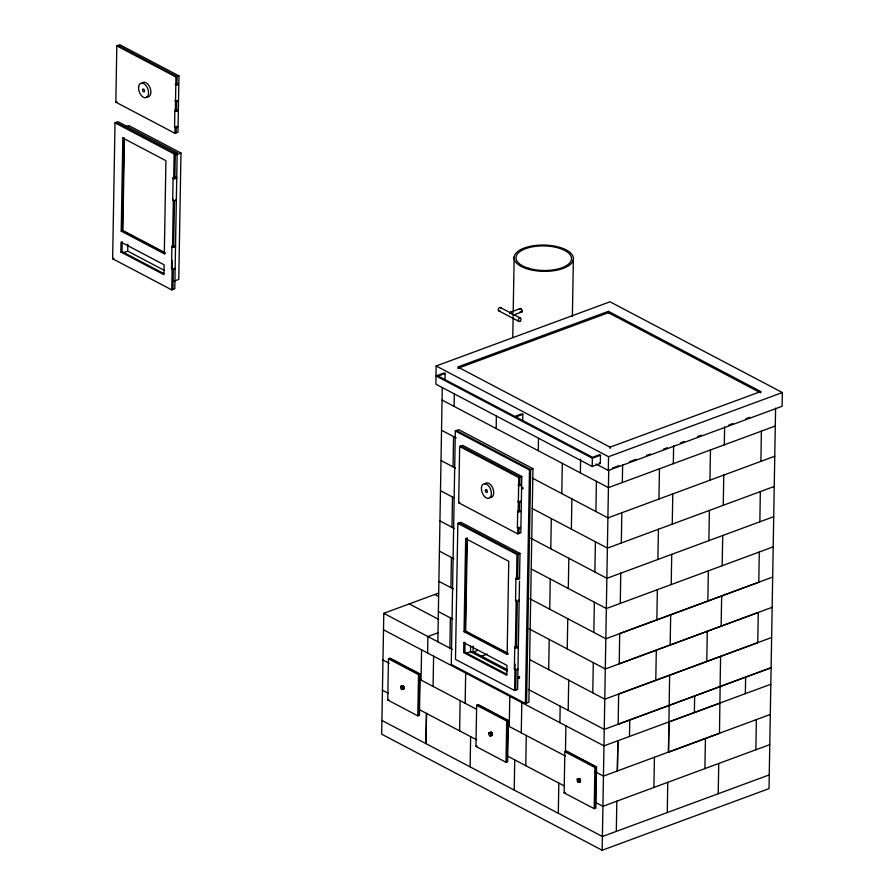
<?xml version="1.0" encoding="UTF-8"?>
<svg xmlns="http://www.w3.org/2000/svg" width="895" height="895" viewBox="0 0 895 895"><rect width="100%" height="100%" fill="white"/><g stroke="black" fill="none" stroke-linecap="round" stroke-linejoin="round"><path stroke-width="1.34" d="M112.647 258.767L115.019 122.805L118.028 121.698L177.165 152.821L174.782 288.783L171.773 289.902L112.647 258.767L113.799 258.342M115.835 102.175L116.82 45.858L119.829 44.75L178.966 75.874L177.982 132.191L174.972 133.299L115.835 102.175L116.999 101.739M120.859 252.01L121.026 242.12L164.121 264.808L163.953 274.687L120.859 252.01L122.011 251.573L163.874 273.613M121.217 231.134L122.839 138.009L124.002 137.584L122.38 230.697L165.474 253.386L164.311 253.811L121.217 231.134L122.839 230.53L164.702 252.569M122.011 251.573L122.19 241.684M122.839 230.53L124.439 138.803M164.356 270.413L127.694 251.115L127.817 244.145M164.311 253.811L165.933 160.697L122.839 138.009M171.527 268.478L171.907 246.494M172.724 199.809L173.104 177.825M171.773 289.902L172.287 260.758M172.522 246.886L173.35 199.719M173.708 178.91L174.145 153.929L115.019 122.805M174.559 126.889L174.849 110.409M174.972 133.299L175.084 126.43A1.533 0.682 1 0 0 175.118 127.47A1.533 0.682 1 0 0 177.423 127.314A1.533 0.682 1 0 0 176.595 126.329M175.375 109.951L175.946 76.992L116.82 45.858M172.936 289.477L173.294 268.657M173.686 246.461L174.48 200.681M174.894 177.087L175.308 153.504L116.171 122.38M176.125 132.874L176.226 127.325M176.516 110.667L176.684 100.956M176.975 84.309L177.109 76.567L117.983 45.432M126.553 126.463L128.869 125.613L180.98 153.045L178.776 279.397L174.145 281.108M438.595 593.083L383.787 613.321L381.673 734.18L602.167 850.25L769.018 788.629L775.596 408.165M387.748 700.013L388.464 658.821L390.086 658.217L420.147 674.047L419.431 715.25L417.808 715.843L387.748 700.013L388.9 699.588M417.808 715.843L418.524 674.64L388.464 658.821M418.972 715.418L419.688 674.215L389.616 658.384M421.053 680.066L421.579 649.848M426.479 713.416L425.953 743.622L426.546 713.449M427.597 653.014L427.888 636.535L438.08 632.776M595.992 463.979L608.309 470.457L782.118 406.274L782.353 392.536L609.976 301.794L436.167 365.977L435.887 384.179L592.221 466.485L600.332 463.487L600.478 455.253L599.482 454.716L592.524 457.289L515.856 416.925L522.814 414.363L522.691 421.232M433.079 686.398L433.605 656.18M437.845 641.782L442.275 387.703M445.016 380.341L445.139 373.472L444.133 372.946L436.022 375.945L592.367 458.24L600.478 455.253M449.872 648.114L450.398 617.897M450.923 587.679L451.449 557.462M451.975 527.256L452.501 497.038M453.038 466.821L453.564 436.603M454.089 406.397L454.302 394.035M455.331 430.954L451.248 664.426L525.41 703.47L528.889 702.183L532.961 468.711L458.799 429.667L455.331 430.954L529.493 469.987L532.961 468.711M519.547 578.394L519.984 553.412L460.858 522.288L457.848 523.396L455.477 659.369L514.603 690.492L517.612 689.385L519.503 581.168M458.665 502.766L459.65 446.46L462.659 445.341L521.796 476.476L520.812 532.782L517.791 533.89L458.665 502.766L459.829 502.341M459.616 730.857L460.142 700.64M463.856 642.711L506.95 665.399L506.771 675.289L463.677 652.6L463.856 642.711L465.008 642.286M464.046 631.725L465.668 538.611L466.832 538.186L465.199 631.299L508.304 653.988L507.141 654.413L464.046 631.725L465.668 631.12L507.532 653.16M506.704 674.215L464.841 652.175L464.986 643.516M465.668 631.12L467.291 538.007M465.154 703.28L465.68 673.062M507.185 671.015L470.513 651.705L470.613 646.134M470.11 766.87L470.636 736.663M507.543 669.818L473.097 651.694L473.198 646.134M475.939 746.441L476.655 705.249L478.277 704.645L508.338 720.475L507.622 761.679L505.999 762.271L475.939 746.441L477.091 746.016M496.177 428.548L496.401 416.186M507.141 654.413L508.763 561.299L465.668 538.611M512.757 337.505L513.126 316.651M513.193 312.478L514.166 256.843M505.999 762.271L506.715 721.068L476.655 705.249M507.163 761.846L507.879 720.643L477.818 704.812M509.255 726.494L509.781 696.276M514.356 669.068L514.737 647.096M515.554 600.4L515.934 578.427M517.388 527.479L517.679 511M514.603 690.492L515.061 664.135M515.352 647.488L516.18 600.31M516.56 578.114L516.974 554.531L457.848 523.396M517.791 533.89L517.914 527.032M518.183 511.918L518.776 477.583L459.65 446.46M515.755 690.067L516.124 669.259M516.516 647.051L517.31 601.272M517.702 579.076L518.138 554.106L459.001 522.971M514.211 790.084L514.737 759.877M518.955 533.465L519.055 527.916M519.346 511.269L519.514 501.558M519.805 484.9L519.939 477.158L460.802 446.034M521.27 732.826L521.807 702.609M525.41 703.47L529.493 469.987M526.573 703.034L530.645 469.562L456.484 430.517M525.757 765.672L526.282 735.466M538.275 450.711L538.488 438.349M548.68 669.628L549.206 639.422M549.731 609.204L550.257 578.987M550.783 548.769L551.309 518.563M561.803 493.592L562.328 463.375M558.301 813.298L558.827 783.091M559.89 722.657L560.169 706.177M572.364 316.595L573.359 259.572A29.68 13.145 1 0 0 530.824 246.192A29.68 13.145 1 0 0 527.11 268.858A29.68 13.145 1 0 0 573.359 259.572M564.13 792.869L564.846 751.677L566.468 751.073L596.54 766.903L595.813 808.107L594.19 808.7L564.13 792.869L565.293 792.444M565.45 751.923L565.897 725.823M567.24 648.92L567.766 618.702M568.303 588.485L568.828 558.267M568.191 710.395L568.717 680.189M571.357 529.113L571.883 498.895M580.363 472.873L580.609 459.135M592.221 466.485L592.367 458.24M592.77 692.842L593.296 662.636M593.832 632.418L594.358 602.201M594.884 571.983L595.41 541.777M595.936 511.56L596.394 481.309M594.19 808.7L594.918 767.496L564.846 751.677M595.354 808.274L596.07 767.071L566.009 751.241M759.497 392.267L608.387 312.724L608.41 311.348L457.781 366.972L610.11 447.164L760.75 391.54L760.728 392.916M608.309 470.457L608.544 456.718L436.167 365.977M602.167 850.25L608.734 469.785M610.088 448.54L610.11 447.164M616.308 831.377L616.834 801.17M617.886 740.736L617.36 770.953L617.953 740.769M620.291 603.398L620.75 573.147M621.343 542.974L621.801 512.723M622.327 482.506L622.64 464.65M629.476 736.462L629.767 719.983M653.909 787.477L654.435 757.259M655.778 680.345L656.315 650.139M656.84 619.922L657.366 589.704M657.892 559.487L658.418 529.281M658.944 499.063L659.47 468.846M667.29 812.548L667.748 782.308M720.139 686.599L719.457 733.363L668.475 752.192L669.628 675.177M670.154 644.971L670.679 614.753M671.205 584.536L671.731 554.318M672.257 524.112L672.783 493.895M673.32 463.677L673.622 445.822M668.475 752.192L669.001 721.974L719.983 703.146M694.363 712.498L694.654 696.019M704.902 768.648L705.428 738.431M706.77 661.517L707.296 631.311M707.822 601.093L708.348 570.876M708.874 540.669L709.399 510.452M709.936 480.235L710.462 450.017M718.215 793.697L718.741 763.48M720.083 686.566L720.609 656.348M721.135 626.142L721.661 595.925M722.187 565.707L722.712 535.49M723.25 505.283L723.775 475.066M724.301 444.849L724.614 426.993M745.345 693.67L745.636 677.191M755.883 749.82L756.342 719.569M759.273 552.014L758.803 582.265L605.859 638.75L529.795 598.71M759.866 521.841L760.325 491.59M760.918 461.406L761.376 431.155M522.669 487.327L523.083 488.558M400.546 687.215L400.915 686.23L403.164 685.682L404.339 687.964L403.969 688.949L401.721 689.497L400.87 688.568L400.546 687.215L402.303 685.715M402.571 689.463L402.616 687.125L400.915 686.23M488.737 733.643L489.106 732.658L491.355 732.11L492.194 733.039L492.16 735.377L489.912 735.925L489.062 734.985L488.737 733.643L490.124 733.128M490.773 735.88L490.807 733.553L489.106 732.658M577.297 779.086L577.264 781.413L578.964 782.308L580.352 781.805L580.396 779.467L579.546 778.538L577.297 779.086L579.546 778.538M578.315 779.556L578.696 778.572M578.964 782.308L579.333 781.335L578.159 779.053M519.525 676.564L519.503 677.728M175.946 76.992L178.966 75.874M174.145 153.929L177.165 152.821M176.349 154.757L180.98 153.045M123.051 252.826L127.694 251.115M510.441 312.221L520.733 308.417M519.492 309.245A1.991 0.996 74.5 0 1 520.029 308.518L521.326 309.211A1.991 1.342 64.2 0 1 522.053 311.057A1.991 1.342 64.2 0 1 521.27 312.299L520.185 311.997L521.27 312.299M512.88 315.241L521.897 311.907M457.748 368.348L608.387 312.724M445.139 373.472L438.192 376.045L514.86 416.399L521.807 413.837L522.814 414.363M518.776 477.583L521.796 476.476M608.544 456.718L782.353 392.536M612.393 468.051L618.937 465.635M629.409 461.764L635.953 459.348M646.425 455.477L650.352 454.033M663.441 449.2L667.368 447.746M680.468 442.913L684.395 441.459M697.485 436.626L701.411 435.183M728.899 425.024L732.826 423.57M745.915 418.737L749.842 417.294M775.283 426.02L608.421 487.641L442.063 400.065M774.757 456.237L607.962 517.892L532.346 478.087M516.974 554.531L519.984 553.412M774.231 486.455L607.437 548.109L532.156 508.472M773.705 516.672L606.911 578.315L530.645 538.175M463.677 652.6L464.841 652.175M465.881 653.417L470.513 651.705M470.524 652.645L473.097 651.694M472.594 652.343L477.74 650.441M418.524 674.64L420.147 674.047M773.179 546.879L606.385 608.533L531.306 569.007M480.906 656.46L487.272 654.1M401.777 686.197L403.164 685.682M402.616 687.125L404.003 686.61M402.951 688.479L404.339 687.964M401.721 689.497L403.969 688.949M772.642 577.096L619.698 633.582L619.228 663.833L772.116 607.313M506.715 721.068L508.338 720.475M489.968 732.625L491.355 732.11M490.807 733.553L492.194 733.039M491.142 734.907L492.53 734.392M489.912 735.925L492.16 735.377M771.591 637.531L618.635 694.005L618.176 724.256L771.065 667.737L604.27 729.391L528.33 689.407M770.841 684.25L603.98 745.871L383.496 629.8M594.918 767.496L596.54 766.903M578.998 779.981L580.396 779.467M579.333 781.335L580.721 780.82M578.103 782.353L580.352 781.805M770.315 714.467L603.454 776.088L595.041 771.658M769.722 744.651L602.928 806.305L595.578 802.435M769.264 774.902L602.402 836.512L381.852 720.408M608.41 311.348L760.75 391.54M500.327 307.522L520.364 318.072M498.884 310.889L518.921 321.439M599.337 462.961L600.332 463.487M441.537 430.282L456.26 438.024M441.011 460.489L455.443 468.085M440.474 490.706L453.709 497.665M439.948 520.924L454.38 528.52M439.423 551.13L453.854 558.737M438.897 581.347L453.329 588.944M529.068 628.816L605.322 668.968L758.278 612.482L757.752 642.699L604.796 699.174L529.527 659.548M434.769 594.493L438.449 596.428M438.371 611.565L452.803 619.161M409.283 603.912L438.673 619.385M383.787 613.321L452.378 649.434M382.903 659.984L389.112 663.251M419.721 679.361L476.174 709.086M507.912 725.789L565.483 756.096M382.378 690.202L388.508 693.424M419.128 709.545L476.767 739.885M507.387 756.006L563.727 785.665M521.326 309.211L519.928 308.562A1.991 1.175 69.7 0 0 519.301 309.323M175.017 268.22A1.835 0.817 1 0 1 174.301 269.272A1.835 0.817 1 0 1 171.874 269.015A1.835 0.817 1 0 1 172.153 267.929M175.946 199.372A1.835 0.817 1 0 1 175.879 200.48A1.835 0.817 1 0 1 173.395 200.502A1.835 0.817 1 0 1 173.037 199.406M141.857 83.47A7.663 4.531 69.7 0 1 150.192 88.124A7.663 4.531 69.7 0 1 146.635 96.794M177.702 100.441A1.533 0.682 1 0 1 177.445 101.426A1.533 0.682 1 0 1 175.23 101.191A1.533 0.682 1 0 1 175.879 100.24M580.296 780.876A1.231 0.727 69.7 0 1 579.501 781.29M578.964 779.109A1.231 0.727 69.7 0 1 580.228 780.004M490.941 732.591A1.231 0.727 69.7 0 1 491.881 734.84M403.153 686.23A1.231 0.727 69.7 0 1 403.936 687.752A1.231 0.727 69.7 0 1 403.119 688.434M499.936 310.666A1.835 1.242 -62.2 0 1 498.246 310.129A1.835 1.242 -62.2 0 1 499.276 307.746A1.835 1.242 -62.2 0 1 500.954 308.283M509.848 313.787A1.835 1.085 69.7 0 1 510.888 312.254A1.835 1.085 69.7 0 1 512.22 314.604M521.226 309.245A1.991 1.175 69.7 0 1 521.181 312.333M517.847 668.822A1.835 0.817 1 0 1 517.131 669.863A1.835 0.817 1 0 1 514.692 669.605A1.835 0.817 1 0 1 514.983 668.52M518.776 599.974A1.835 0.817 1 0 1 518.708 601.071A1.835 0.817 1 0 1 516.225 601.093A1.835 0.817 1 0 1 515.867 600.008M484.687 484.072A7.663 4.531 69.7 0 1 493.011 488.726A7.663 4.531 69.7 0 1 489.464 497.396M520.532 501.032A1.533 0.682 1 0 1 520.275 502.028A1.533 0.682 1 0 1 518.06 501.793A1.533 0.682 1 0 1 518.708 500.842M520.42 527.446A1.533 0.682 1 0 1 518.608 528.218A1.533 0.682 1 0 1 517.646 527.155M521.516 487.753C521.919 491.131 523.597 486.712 521.516 487.753M518.205 677.28C518.608 680.659 520.297 676.24 518.205 677.28M172.713 247.244A1.835 0.817 1 0 0 175.577 246.673A1.835 0.817 1 0 0 172.936 245.834A1.835 0.817 1 0 0 172.713 247.244M173.91 178.575A1.835 0.817 1 0 0 176.774 178.004A1.835 0.817 1 0 0 174.145 177.165A1.835 0.817 1 0 0 173.91 178.575M142.585 89.791A1.533 0.906 69.7 0 0 143.972 91.905A1.533 0.906 69.7 0 0 144.173 89.612A1.533 0.906 69.7 0 0 142.585 89.791M138.591 87.207A7.663 4.531 69.7 0 0 145.583 97.779A7.663 4.531 69.7 0 0 146.556 86.334A7.663 4.531 69.7 0 0 138.591 87.207M175.968 84.935A1.533 0.682 1 0 0 178.362 84.454A1.533 0.682 1 0 0 176.17 83.761A1.533 0.682 1 0 0 175.968 84.935M175.521 111.025A1.533 0.682 1 0 0 177.904 110.555A1.533 0.682 1 0 0 175.711 109.861A1.533 0.682 1 0 0 175.521 111.025M519.984 321.215A1.835 1.242 -62.2 0 0 520.655 318.228A1.835 1.242 -62.2 0 0 518.306 319.828A1.835 1.242 -62.2 0 0 519.984 321.215M528.195 268.164A27.745 12.295 1 0 0 571.435 259.483A27.745 12.295 1 0 0 531.664 246.975A27.745 12.295 1 0 0 528.195 268.164M515.542 647.835A1.835 0.817 1 0 0 518.406 647.264A1.835 0.817 1 0 0 515.766 646.436A1.835 0.817 1 0 0 515.542 647.835M516.739 579.166A1.835 0.817 1 0 0 519.603 578.595A1.835 0.817 1 0 0 516.963 577.767A1.835 0.817 1 0 0 516.739 579.166M485.403 490.382A1.533 0.906 69.7 0 0 486.802 492.496A1.533 0.906 69.7 0 0 487.003 490.214A1.533 0.906 69.7 0 0 485.403 490.382M481.42 487.797A7.663 4.531 69.7 0 0 488.413 498.37A7.663 4.531 69.7 0 0 489.386 486.925A7.663 4.531 69.7 0 0 481.42 487.797M518.798 485.526A1.533 0.682 1 0 0 521.192 485.045A1.533 0.682 1 0 0 518.988 484.363A1.533 0.682 1 0 0 518.798 485.526M518.35 511.627A1.533 0.682 1 0 0 520.733 511.146A1.533 0.682 1 0 0 518.541 510.452A1.533 0.682 1 0 0 518.35 511.627"/></g></svg>
